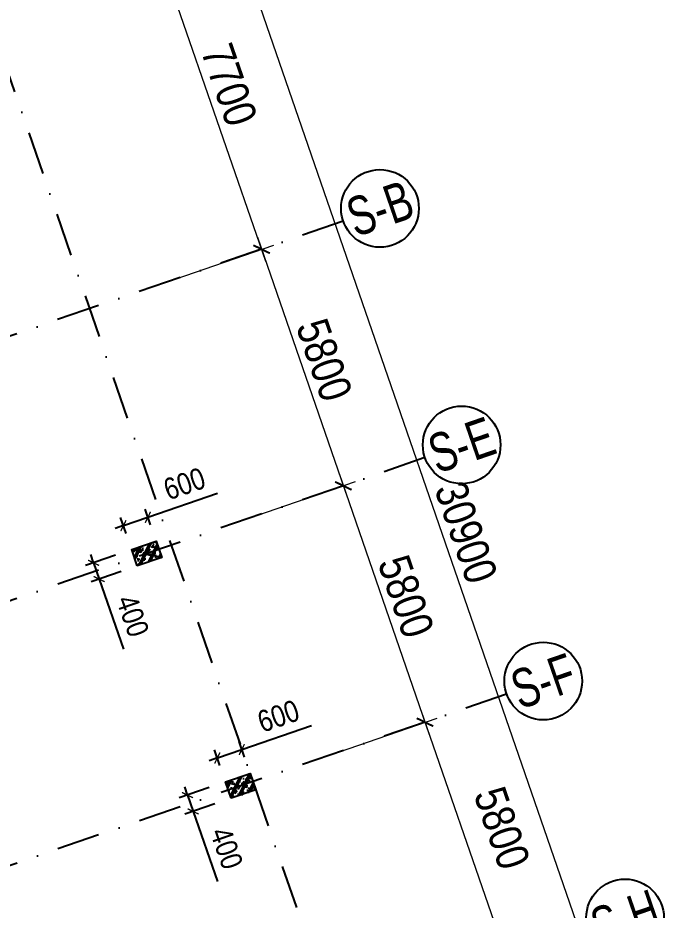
# Model space of a CAD drawing. Header units: millimetres. Extents: x 13965 to 1327256, y -72704 to 46237.
# Drawn here: x 868995 to 884198, y 194 to 20879 of the extents above; entities that cross this region are included whole.
import ezdxf
from ezdxf.enums import TextEntityAlignment as Align

# ---------------------------------------------------------------- set-up
doc = ezdxf.new("R2010")
doc.units = ezdxf.units.MM
doc.header["$MEASUREMENT"] = 0
doc.linetypes.add('DASHDOT', pattern=[1, 0.5, -0.25, 0, -0.25])
doc.linetypes.add('DASHED', pattern=[4.5, 3, -1.5])
for name, color, linetype in [('ccu11-Khuat', 9, 'DASHED'), ('KC2-DIM', 251, 'Continuous'), ('KT-Luoi truc South Tower', 8, 'DASHDOT'), ('ST_MBDV Cot vach 220805$0$AUDIT_I_220805193045-1', 50, 'Continuous'), ('ST_MBDV Cot vach 220805$0$AUDIT_I_220805193045-5', 6, 'Continuous')]:
    doc.layers.add(name, color=color, linetype=linetype)
doc.layers.add('KT-Kich thuoc', color=159, linetype='Continuous', lineweight=18)
doc.styles.add('Arial Narrow', font='ARIALN.TTF')
doc.styles.add('ST_MBDV Cot vach 220805$0$HBA-Text', font='GOTHIC.TTF')
doc.dimstyles.new('ccu12-200', dxfattribs={"dimscale": 200, "dimtxt": 2.5, "dimasz": 1, "dimexe": 1, "dimexo": 2, "dimgap": 1, "dimtad": 1, "dimdec": 0, "dimdsep": 46, "dimtxsty": 'Arial Narrow', "dimblk": 'ARCHTICK', "dimcen": -1, "dimdle": 1, "dimclrd": 256, "dimclre": 256, "dimclrt": 3, "dimadec": 0, "dimazin": 2, "dimtfac": 0.1, "dimtdec": 0, "dimtmove": 0, "dimatfit": 1, "dimldrblk": 'ARCHTICK', "dimfxl": 1, "dimtvp": 0.833333, "dimtolj": 1, "dimtzin": 12, "dimarcsym": 0})
doc.dimstyles.new('CCU_1-300', dxfattribs={"dimscale": 300, "dimtxt": 2.5, "dimasz": 1, "dimexe": 1, "dimexo": 2, "dimgap": 0.5, "dimtad": 1, "dimdec": 0, "dimdsep": 46, "dimtxsty": 'Arial Narrow', "dimblk": 'ARCHTICK', "dimcen": -1, "dimdle": 1, "dimclrd": 256, "dimclre": 256, "dimclrt": 3, "dimadec": 0, "dimazin": 2, "dimtfac": 0.1, "dimtdec": 0, "dimtix": 1, "dimtmove": 2, "dimatfit": 1, "dimfxl": 1, "dimtvp": 0.833333, "dimtolj": 1, "dimtzin": 12, "dimarcsym": 0})

# ---------------------------------------------------------------- blocks, each defined once
blk = doc.blocks.new('_ArchTick')
at = {"color": 0, "const_width": 0.15}
blk.add_lwpolyline([(-0.5, -0.5), (0.5, 0.5)], dxfattribs=at)
blk = doc.blocks.new('*D1040')
at = {"layer": 'Defpoints', "color": 0, "transparency": 16777216}
for p in [(-45982, 48779), (-41521, 44184), (-44090, 43297, 0)]:
    blk.add_point(p, dxfattribs=at)
at = {"layer": 'KT-Kich thuoc', "lineweight": -2, "transparency": 16777216}
for p, q in [((-43511, 49950), (-41423, 43900)), ((-45415, 48975), (-43130, 49764)), ((-43523, 43493), (-41237, 44282))]:
    blk.add_line(p, q, dxfattribs=at)
at = {"layer": 'KT-Kich thuoc', "lineweight": -2, "transparency": 16777216, "xscale": 300, "yscale": 300, "zscale": 300}
for p, rotation in [((-43414, 49666), 109.0471074798708), ((-41521, 44184), 289.0471074798708)]:
    blk.add_blockref('_ArchTick', p, dxfattribs=dict(at, rotation=rotation))
at = {"layer": 'KT-Kich thuoc', "color": 3, "transparency": 16777216, "insert": (-41963, 47099), "char_height": 750, "attachment_point": 5, "rotation": 289.0471, "style": 'Arial Narrow'}
blk.add_mtext('\\A1;5800', dxfattribs=at)
blk = doc.blocks.new('*D1041')
at = {"layer": 'Defpoints', "color": 0, "transparency": 16777216}
for p in [(-47874, 54262, 0), (-43413, 49666), (-45982, 48779)]:
    blk.add_point(p, dxfattribs=at)
at = {"layer": 'KT-Kich thuoc', "lineweight": -2, "transparency": 16777216}
for p, q in [((-47307, 54458), (-45022, 55247)), ((-45404, 55432), (-43315, 49383)), ((-45415, 48975), (-43129, 49764))]:
    blk.add_line(p, q, dxfattribs=at)
at = {"layer": 'KT-Kich thuoc', "lineweight": -2, "transparency": 16777216, "xscale": 300, "yscale": 300, "zscale": 300}
for p, rotation in [((-45306, 55149), 109.0471074798708), ((-43413, 49666), 289.0471074798708)]:
    blk.add_blockref('_ArchTick', p, dxfattribs=dict(at, rotation=rotation))
at = {"layer": 'KT-Kich thuoc', "color": 3, "transparency": 16777216, "insert": (-43856, 52582), "char_height": 750, "attachment_point": 5, "rotation": 289.0471, "style": 'Arial Narrow'}
blk.add_mtext('\\A1;5800', dxfattribs=at)
blk = doc.blocks.new('*D1045')
at = {"layer": 'Defpoints', "color": 0, "transparency": 16777216}
for p in [(-44089, 43297, 0), (-39628, 38701), (-42197, 37814, 0)]:
    blk.add_point(p, dxfattribs=at)
at = {"layer": 'KT-Kich thuoc', "lineweight": -2, "transparency": 16777216}
for p, q in [((-43522, 43493), (-41237, 44282)), ((-41619, 44467), (-39530, 38418)), ((-41630, 38010), (-39344, 38799))]:
    blk.add_line(p, q, dxfattribs=at)
at = {"layer": 'KT-Kich thuoc', "lineweight": -2, "transparency": 16777216, "xscale": 300, "yscale": 300, "zscale": 300}
for p, rotation in [((-41521, 44184), 109.0471074798708), ((-39628, 38701), 289.0471074798708)]:
    blk.add_blockref('_ArchTick', p, dxfattribs=dict(at, rotation=rotation))
at = {"layer": 'KT-Kich thuoc', "color": 3, "transparency": 16777216, "insert": (-39739, 41731), "char_height": 750, "attachment_point": 5, "rotation": 289.0471, "style": 'Arial Narrow'}
blk.add_mtext('\\A1;5800', dxfattribs=at)
blk = doc.blocks.new('ST_MBDV Cot vach 220805$0$GRID-SYM-flat-103')
at = {"layer": 'ST_MBDV Cot vach 220805$0$AUDIT_I_220805193045-1'}
blk.add_circle((0, 0, 0), 900, dxfattribs=at)
at = {"layer": 'ST_MBDV Cot vach 220805$0$AUDIT_I_220805193045-1', "style": 'ST_MBDV Cot vach 220805$0$HBA-Text'}
blk.add_attdef('GRID', text='', height=900, rotation=19.0471, dxfattribs=at).set_placement((0, 0, 0), align=Align.MIDDLE_CENTER)
blk = doc.blocks.new('*D1067')
at = {"layer": 'Defpoints', "color": 0, "transparency": 16777216}
for p in [(-48876, 62062, 0), (-36033, 33807), (-38792, 32854, 0)]:
    blk.add_point(p, dxfattribs=at)
at = {"layer": 'KT-Kich thuoc', "lineweight": -2, "transparency": 16777216}
for p, q in [((-46215, 63298), (-35935, 33523)), ((-48308, 62258), (-45834, 63113)), ((-38225, 33050), (-35749, 33904))]:
    blk.add_line(p, q, dxfattribs=at)
at = {"layer": 'KT-Kich thuoc', "lineweight": -2, "transparency": 16777216, "xscale": 300, "yscale": 300, "zscale": 300}
for p, rotation in [((-46117, 63015), 109.0471074798708), ((-36033, 33807), 289.0471074798708)]:
    blk.add_blockref('_ArchTick', p, dxfattribs=dict(at, rotation=rotation))
at = {"layer": 'KT-Kich thuoc', "color": 3, "transparency": 16777216, "insert": (-40571, 48585), "char_height": 750, "attachment_point": 5, "rotation": 289.0471, "style": 'Arial Narrow'}
blk.add_mtext('\\A1;30900', dxfattribs=at)
blk = doc.blocks.new('*D1068')
at = {"layer": 'Defpoints', "color": 0, "transparency": 16777216}
for p in [(-47819, 62427), (-48876, 62062), (-47874, 54262)]:
    blk.add_point(p, dxfattribs=at)
at = {"layer": 'KT-Kich thuoc', "lineweight": -2, "transparency": 16777216}
for p, q in [((-45208, 54865), (-47916, 62711)), ((-48308, 62258), (-47535, 62525)), ((-47307, 54458), (-45022, 55247))]:
    blk.add_line(p, q, dxfattribs=at)
at = {"layer": 'KT-Kich thuoc', "lineweight": -2, "transparency": 16777216, "xscale": 300, "yscale": 300, "zscale": 300}
for p, rotation in [((-47819, 62427), 109.0471074798708), ((-45306, 55149), 289.0471074798708)]:
    blk.add_blockref('_ArchTick', p, dxfattribs=dict(at, rotation=rotation))
at = {"layer": 'KT-Kich thuoc', "color": 3, "transparency": 16777216, "insert": (-46058, 58962), "char_height": 750, "attachment_point": 5, "rotation": 289.0471, "style": 'Arial Narrow'}
blk.add_mtext('\\A1;7700', dxfattribs=at)
blk = doc.blocks.new('*D775')
at = {"layer": 'Defpoints', "color": 0, "transparency": 16777216}
for p in [(873808, 3166, 0), (873938, 2788, 0), (873054, 2483)]:
    blk.add_point(p, dxfattribs=at)
at = {"layer": 'KC2-DIM', "lineweight": -2, "transparency": 16777216}
for p, q in [((873430, 3035), (872735, 2796)), ((872924, 2861), (872859, 3050)), ((872924, 2861), (873054, 2483)), ((873560, 2657), (872865, 2417)), ((873054, 2483), (873616, 856))]:
    blk.add_line(p, q, dxfattribs=at)
at = {"layer": 'KC2-DIM', "lineweight": -2, "transparency": 16777216, "xscale": 200, "yscale": 200, "zscale": 200}
for p, rotation in [((872924, 2861), 289.0471379532053), ((873054, 2483), 109.0471379532053)]:
    blk.add_blockref('_ArchTick', p, dxfattribs=dict(at, rotation=rotation))
at = {"layer": 'KC2-DIM', "color": 3, "transparency": 16777216, "insert": (873831, 1629), "char_height": 500, "attachment_point": 5, "rotation": 289.0471, "style": 'Arial Narrow'}
blk.add_mtext('\\A1;400', dxfattribs=at)
blk = doc.blocks.new('*D776')
at = {"layer": 'Defpoints', "color": 0, "transparency": 16777216}
for p in [(874183, 3918), (874375, 3362, 0), (873808, 3166, 0)]:
    blk.add_point(p, dxfattribs=at)
at = {"layer": 'KC2-DIM', "lineweight": -2, "transparency": 16777216}
for p, q in [((874183, 3918), (875797, 4475)), ((874244, 3740), (874118, 4107)), ((873677, 3544), (873551, 3911)), ((873616, 3722), (874183, 3918)), ((873616, 3722), (873427, 3656))]:
    blk.add_line(p, q, dxfattribs=at)
at = {"layer": 'KC2-DIM', "lineweight": -2, "transparency": 16777216, "xscale": 200, "yscale": 200, "zscale": 200}
for p, rotation in [((874183, 3918), 199.0471379532146), ((873616, 3722), 19.04713795321469)]:
    blk.add_blockref('_ArchTick', p, dxfattribs=dict(at, rotation=rotation))
at = {"layer": 'KC2-DIM', "color": 3, "transparency": 16777216, "insert": (875030, 4692), "char_height": 500, "attachment_point": 5, "rotation": 19.0471, "style": 'Arial Narrow'}
blk.add_mtext('\\A1;600', dxfattribs=at)
blk = doc.blocks.new('*D777')
at = {"layer": 'Defpoints', "color": 0, "transparency": 16777216}
for p in [(871632, 8551, 0), (871762, 8173, 0), (870878, 7868)]:
    blk.add_point(p, dxfattribs=at)
at = {"layer": 'KC2-DIM', "lineweight": -2, "transparency": 16777216}
for p, q in [((871254, 8420), (870559, 8180)), ((870748, 8246), (870683, 8435)), ((870748, 8246), (870878, 7868)), ((871384, 8042), (870689, 7802)), ((870878, 7868), (871440, 6241))]:
    blk.add_line(p, q, dxfattribs=at)
at = {"layer": 'KC2-DIM', "lineweight": -2, "transparency": 16777216, "xscale": 200, "yscale": 200, "zscale": 200}
for p, rotation in [((870748, 8246), 289.0471379532053), ((870878, 7868), 109.0471379532053)]:
    blk.add_blockref('_ArchTick', p, dxfattribs=dict(at, rotation=rotation))
at = {"layer": 'KC2-DIM', "color": 3, "transparency": 16777216, "insert": (871655, 7014), "char_height": 500, "attachment_point": 5, "rotation": 289.0471, "style": 'Arial Narrow'}
blk.add_mtext('\\A1;400', dxfattribs=at)
blk = doc.blocks.new('*D778')
at = {"layer": 'Defpoints', "color": 0, "transparency": 16777216}
for p in [(872007, 9302), (872199, 8747, 0), (871632, 8551, 0)]:
    blk.add_point(p, dxfattribs=at)
at = {"layer": 'KC2-DIM', "lineweight": -2, "transparency": 16777216}
for p, q in [((872007, 9302), (873620, 9859)), ((872068, 9125), (871942, 9492)), ((871440, 9107), (871251, 9041)), ((871501, 8929), (871375, 9296)), ((871440, 9107), (872007, 9302))]:
    blk.add_line(p, q, dxfattribs=at)
at = {"layer": 'KC2-DIM', "lineweight": -2, "transparency": 16777216, "xscale": 200, "yscale": 200, "zscale": 200}
for p, rotation in [((872007, 9302), 199.0471379532146), ((871440, 9107), 19.04713795321469)]:
    blk.add_blockref('_ArchTick', p, dxfattribs=dict(at, rotation=rotation))
at = {"layer": 'KC2-DIM', "color": 3, "transparency": 16777216, "insert": (872854, 10077), "char_height": 500, "attachment_point": 5, "rotation": 19.0471, "style": 'Arial Narrow'}
blk.add_mtext('\\A1;600', dxfattribs=at)
blk = doc.blocks.new('*U57')
h = blk.add_hatch()
h.set_pattern_fill('VATLIEU04', color=250, scale=40, style=0, pattern_type=2)
h.set_pattern_definition([(50, (-550, 650), (286.904, -25.1), [30, -330]), (355, (-550, 650), (-55.5, 300.88), [24, -264]), (100.451, (-526.1, 647.9), (231.404, 275.776), [25.496, -280.457]), (46.184, (-550, 730), (426.9, -66.21), [45, -495]), (96.636, (-514.43, 724.5), (373.87, 389.65), [38.24, -420.69]), (351.184, (-550, 730), (373.86, 389.65), [36, -396]), (21, (-510, 710), (238.763, -161.048), [30, -330]), (326, (-510, 710), (97.326, 290.06), [24, -264]), (71.451, (-490.1, 696.58), (336.09, 129.01), [25.496, -280.457]), (37.5, (-550, 650), (4.864, 133.1575), [0, -260.8, 0, -268, 0, -265]), (7.5, (-550, 650), (105.228, 157.765), [0, -152.8, 0, -254.8, 0, -101]), (327.5, (-639.2, 650), (213.529, -9.022), [0, -100, 0, -312, 0, -414]), (317.5, (-679.2, 650), (233.274, 40.042), [0, -130, 0, -207.2, 0, -294]), (45, (-550, 650), (-120.208, 120.208), []), (45, (-550, 699), (-120.208, 120.208), [])])
h.paths.add_polyline_path([(-475, -475), (-75, -475), (-75, 125), (-475, 125)])
at = {"color": 6, "ltscale": 0.25}
blk.add_lwpolyline([(-475, -475), (-75, -475), (-75, 125), (-475, 125)], close=True, dxfattribs=at)
at = {"layer": 'Defpoints', "linetype": 'ByBlock', "ltscale": 30}
for p, q in [((-75, -475), (-475, 125)), ((-475, -475), (-75, 125))]:
    blk.add_line(p, q, dxfattribs=at)
blk = doc.blocks.new('*U54')
h = blk.add_hatch()
h.set_pattern_fill('VATLIEU04', color=250, scale=40, style=0, pattern_type=2)
h.set_pattern_definition([(50, (-550, 650), (286.904, -25.1), [30, -330]), (355, (-550, 650), (-55.5, 300.88), [24, -264]), (100.451, (-526.1, 647.9), (231.404, 275.776), [25.496, -280.457]), (46.184, (-550, 730), (426.9, -66.21), [45, -495]), (96.636, (-514.43, 724.5), (373.87, 389.65), [38.24, -420.69]), (351.184, (-550, 730), (373.86, 389.65), [36, -396]), (21, (-510, 710), (238.763, -161.048), [30, -330]), (326, (-510, 710), (97.326, 290.06), [24, -264]), (71.451, (-490.1, 696.58), (336.09, 129.01), [25.496, -280.457]), (37.5, (-550, 650), (4.864, 133.1575), [0, -260.8, 0, -268, 0, -265]), (7.5, (-550, 650), (105.228, 157.765), [0, -152.8, 0, -254.8, 0, -101]), (327.5, (-639.2, 650), (213.529, -9.022), [0, -100, 0, -312, 0, -414]), (317.5, (-679.2, 650), (233.274, 40.042), [0, -130, 0, -207.2, 0, -294]), (45, (-550, 650), (-120.208, 120.208), []), (45, (-550, 699), (-120.208, 120.208), [])])
h.paths.add_polyline_path([(-475, -475), (-75, -475), (-75, 125), (-475, 125)])
at = {"color": 6, "ltscale": 0.25}
blk.add_lwpolyline([(-475, -475), (-75, -475), (-75, 125), (-475, 125)], close=True, dxfattribs=at)
at = {"layer": 'Defpoints', "linetype": 'ByBlock', "ltscale": 30}
for p, q in [((-75, -475), (-475, 125)), ((-475, -475), (-75, 125))]:
    blk.add_line(p, q, dxfattribs=at)
blk = doc.blocks.new('MBCV-T38')
at = {"layer": 'ST_MBDV Cot vach 220805$0$AUDIT_I_220805193045-5', "linetype": 'ByBlock', "xscale": -0.9999999999999998, "rotation": 289.0471379532163}
for name, p in [('*U57', (-3382, 19219, 0)), ('*U54', (-1206, 13834, 0))]:
    blk.add_blockref(name, p, dxfattribs=at)
blk = doc.blocks.new('Asix South Tower')
at = {"layer": 'KT-Luoi truc South Tower', "ltscale": 2000}
for p, q in [((-53965.4, 67304.5), (-40792.5, 29149.9)), ((-43415.2, 55801.6), (-67725.7, 47408.4)), ((-41522.4, 50319.2), (-65827.2, 41928)), ((-39629.6, 44836.7), (-71714.8, 33759.3))]:
    blk.add_line(p, q, dxfattribs=at)
at = {"layer": 'KT-Kich thuoc'}
ref = blk.add_blockref('ST_MBDV Cot vach 220805$0$GRID-SYM-flat-103', (-42564.5, 56095.3, 0), dxfattribs=at)
ref.add_attrib('GRID', 'S-B', dxfattribs={"layer": 'ST_MBDV Cot vach 220805$0$AUDIT_I_220805193045-1', "height": 900, "rotation": 19, "style": 'ST_MBDV Cot vach 220805$0$HBA-Text', "width": 0.75}).set_placement((-42564.5, 56095.3, 0), align=Align.MIDDLE_CENTER)
ref = blk.add_blockref('ST_MBDV Cot vach 220805$0$GRID-SYM-flat-103', (-40671.7, 50612.9, 0), dxfattribs=at)
ref.add_attrib('GRID', 'S-E', dxfattribs={"layer": 'ST_MBDV Cot vach 220805$0$AUDIT_I_220805193045-1', "height": 900, "rotation": 19, "style": 'ST_MBDV Cot vach 220805$0$HBA-Text', "width": 0.75}).set_placement((-40671.7, 50612.9, 0), align=Align.MIDDLE_CENTER)
ref = blk.add_blockref('ST_MBDV Cot vach 220805$0$GRID-SYM-flat-103', (-38781.7, 45138.8, 0), dxfattribs=at)
ref.add_attrib('GRID', 'S-F', dxfattribs={"layer": 'ST_MBDV Cot vach 220805$0$AUDIT_I_220805193045-1', "height": 900, "rotation": 19, "style": 'ST_MBDV Cot vach 220805$0$HBA-Text', "width": 0.75}).set_placement((-38781.7, 45138.8, 0), align=Align.MIDDLE_CENTER)
ref = blk.add_blockref('ST_MBDV Cot vach 220805$0$GRID-SYM-flat-103', (-36886, 39648, 0), dxfattribs=at)
ref.add_attrib('GRID', 'S-H', dxfattribs={"layer": 'ST_MBDV Cot vach 220805$0$AUDIT_I_220805193045-1', "height": 900, "rotation": 19, "style": 'ST_MBDV Cot vach 220805$0$HBA-Text', "width": 0.75}).set_placement((-36886, 39648, 0), align=Align.MIDDLE_CENTER)
for base, p1, p2, picture, middle in [((-36033, 33806.5), (-48875.5, 62062.4, 0), (-38792.1, 32854, 0), '*D1067', (-40571.3, 48584.6)), ((-47818.6, 62427.4), (-47874.4, 54262.1), (-48875.5, 62062.4), '*D1068', (-46058.4, 58962.1)), ((-43412.9, 49666.5), (-47874.4, 54262.1, 0), (-45982.3, 48779.4), '*D1041', (-43855.5, 52581.6)), ((-41520.8, 44183.8), (-45982.3, 48779.4), (-44090.1, 43296.7, 0), '*D1040', (-41963.4, 47098.9))]:
    dim = blk.add_linear_dim(base=base, p1=p1, p2=p2, angle=109.04711, dimstyle='CCU_1-300', dxfattribs=at)
    dim.commit()
    dim.dimension.update_dxf_attribs({"geometry": picture, "text_midpoint": middle})
dim = blk.add_linear_dim(base=(-39628, 38701.3), p1=(-44089.5, 43296.9, 0), p2=(-42197.3, 37814.3, 0), angle=109.04711, dimstyle='CCU_1-300', dxfattribs=at)
dim.commit()
dim.dimension.update_dxf_attribs({"geometry": '*D1045', "text_midpoint": (-39739.1, 41730.9), "dimtype": 128})

msp = doc.modelspace()

# ---------------------------------------------------------------- block references
at = {"layer": 'ccu11-Khuat'}
msp.add_blockref('MBCV-T38', (875438.3, -10441.7, 0), dxfattribs=at)
at = {"layer": 'KT-Kich thuoc'}
msp.add_blockref('Asix South Tower', (919947.9, -39634.4), dxfattribs=at)

# ---------------------------------------------------------------- dimensions: what is measured, and where the dimension line sits
at = {"layer": 'KC2-DIM'}
for p1, p2, distance, picture, middle in [((871631.7, 8550.9, 0), (872198.9, 8746.7, 0), 587.9, '*D778', (872854.2, 10076.6, 0)), ((871631.7, 8550.9, 0), (871762.3, 8172.8, 0), -935.1, '*D777', (871654.8, 7013.8, 0)), ((873807.8, 3166), (874375, 3361.8), 587.9, '*D776', (875030.3, 4691.7, 0)), ((873807.8, 3166), (873938.4, 2787.9), -935.1, '*D775', (873830.9, 1628.9, 0))]:
    dim = msp.add_aligned_dim(p1=p1, p2=p2, distance=distance, dimstyle='ccu12-200', dxfattribs=at)
    dim.commit()
    dim.dimension.update_dxf_attribs({"geometry": picture, "text_midpoint": middle})

doc.saveas('drawing.dxf')
